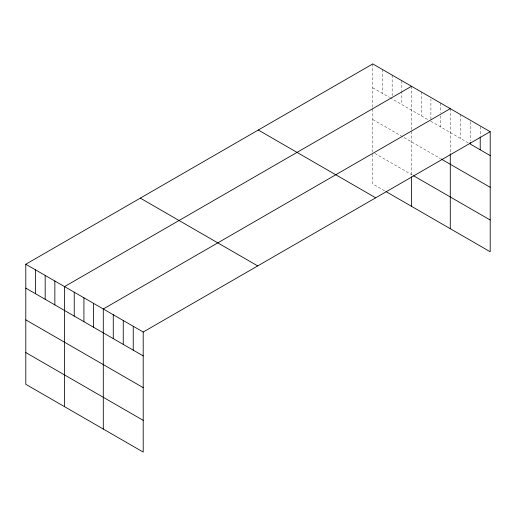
<?xml version="1.0" encoding="UTF-8"?>
<svg xmlns="http://www.w3.org/2000/svg" width="516" height="516" viewBox="0 0 516 516"><rect width="100%" height="100%" fill="white"/><g stroke="black" fill="none" stroke-linecap="round" stroke-linejoin="round"><path stroke-width="0.39" stroke-dasharray="2.58 1.94" d="M372.791 63.913L372.791 107.438M372.791 87.791L389.393 97.376M390.083 97.776L428.835 120.144M468.244 142.9L430.905 121.344L430.905 99.059M372.791 119.531L440.593 158.676M374.868 153.433L412.916 175.401M384.549 190.759L372.791 183.973L372.791 154.497M480.222 126.73L480.222 136.282M470.237 121.763L470.237 140.868M460.259 114.41L460.259 138.294M450.281 108.65L450.281 152.936M440.593 103.058L440.593 112.611M440.593 115.79L440.593 126.936M421.224 91.874L421.224 115.752M411.536 86.282L411.536 129.806M411.536 131.322L411.536 176.111M401.848 80.689L401.848 90.242M401.848 91.035L401.848 104.567M392.16 75.097L392.16 95.789M382.472 69.505L382.472 93.383M372.791 108.953L372.791 152.233"/><path stroke-width="0.77" d="M25.8 264.244L143.209 332.027L143.209 452.087L25.8 384.304L25.8 264.244L372.791 63.913L490.2 131.696L490.2 251.756L385.936 191.559M411.536 86.282L64.545 286.612L64.545 406.673M450.281 108.65L103.29 308.981L103.29 429.041M143.209 332.027L490.2 131.696M490.2 155.58L470.237 144.054L470.237 142.461M441.283 159.076L490.2 187.314M413.613 175.801L490.2 220.016M258.284 130.019L375.693 197.809M140.307 198.131L257.716 265.921M25.8 288.122L143.209 355.911M25.8 319.862L143.209 387.651M25.8 352.563L143.209 420.353M480.222 137.082L480.222 149.814M450.281 153.691L450.281 228.711M411.536 176.865L411.536 206.342M133.231 326.267L133.231 350.151M123.253 320.507L123.253 344.385M113.268 314.741L113.268 338.625M93.602 303.389L93.602 327.273M83.921 297.796L83.921 321.681M74.233 292.204L74.233 316.082M54.857 281.02L54.857 304.898M45.176 275.428L45.176 299.306M35.488 269.836L35.488 293.714"/></g></svg>
